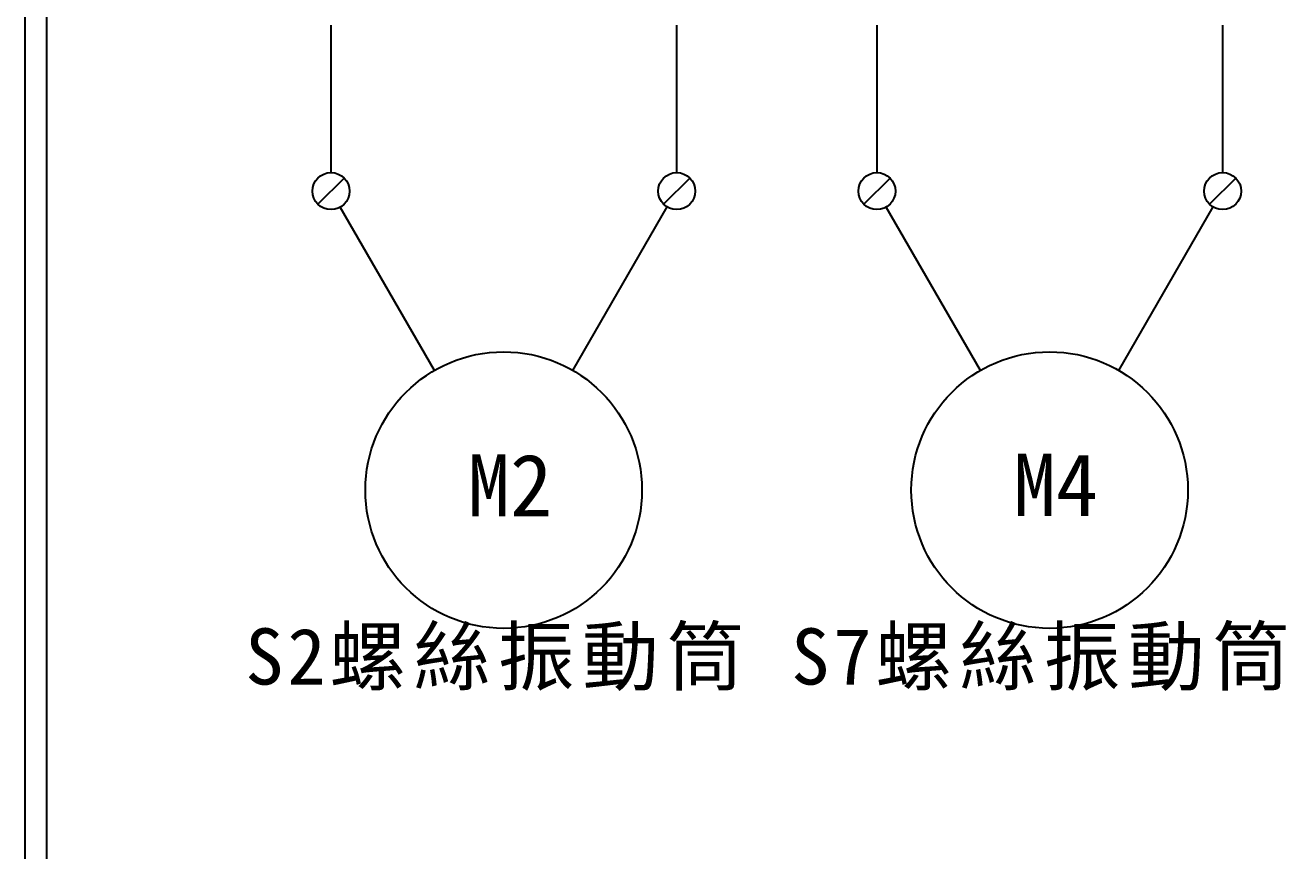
# Model space of a CAD drawing. Extents: x 10 to 297, y 3 to 207.
# Drawn here: x 10 to 82.9, y 50.8 to 98.5 of the extents above; entities that cross this region are included whole.
import ezdxf

# ---------------------------------------------------------------- set-up
doc = ezdxf.new("R2010")
doc.units = 0
doc.layers.get('0').update_dxf_attribs({"linetype": 'CONTINUOUS'})
doc.layers.add('圖框層', color=7, linetype='CONTINUOUS')
doc.styles.add('STSL', font='kaiu.ttf')
doc.styles.add('標楷體', font='kaiu.ttf')

msp = doc.modelspace()

# ---------------------------------------------------------------- linework, layer by layer
for p, q in [((27.683, 98.541), (27.687, 90.012)), ((47.683, 98.541), (47.687, 90.012)), ((59.267, 98.541), (59.271, 90.012)), ((79.267, 98.541), (79.271, 90.012)), ((28.45, 89.699), (26.935, 88.184)), ((48.45, 89.699), (46.935, 88.184)), ((60.034, 89.699), (58.52, 88.184)), ((80.034, 89.699), (78.52, 88.184)), ((33.681, 78.569), (28.228, 88.014)), ((41.681, 78.569), (47.14, 88.024)), ((65.266, 78.569), (59.813, 88.014)), ((73.266, 78.569), (78.725, 88.024))]:
    msp.add_line(p, q)
for centre, radius in [((27.692, 88.942), 1.071), ((47.692, 88.942), 1.071), ((59.277, 88.942), 1.071), ((79.277, 88.942), 1.071), ((37.681, 71.641), 8), ((69.266, 71.641), 8)]:
    msp.add_circle(centre, radius)
at = {"layer": '圖框層', "color": 7}
for p, q in [((10, 3), (10, 206.969)), ((11.25, 4.25), (11.25, 205.719))]:
    msp.add_line(p, q, dxfattribs=at)

# ---------------------------------------------------------------- texts
at = {"color": 0, "char_height": 3.25, "width": 29.84096, "attachment_point": 2, "style": '標楷體'}
for s, insert in [('{\\T1.1;S2螺絲振動筒}', (37.358, 63.641)), ('{\\T1.1;S7螺絲振動筒}', (68.943, 63.641))]:
    msp.add_mtext(s, dxfattribs=dict(at, insert=insert))
at = {"layer": '圖框層', "color": 4, "style": 'STSL'}
for s, p in [('M2', (35.596, 70.117)), ('M4', (67.181, 70.147))]:
    msp.add_text(s, height=3.6, dxfattribs=at).set_placement(p)

doc.saveas('drawing.dxf')
